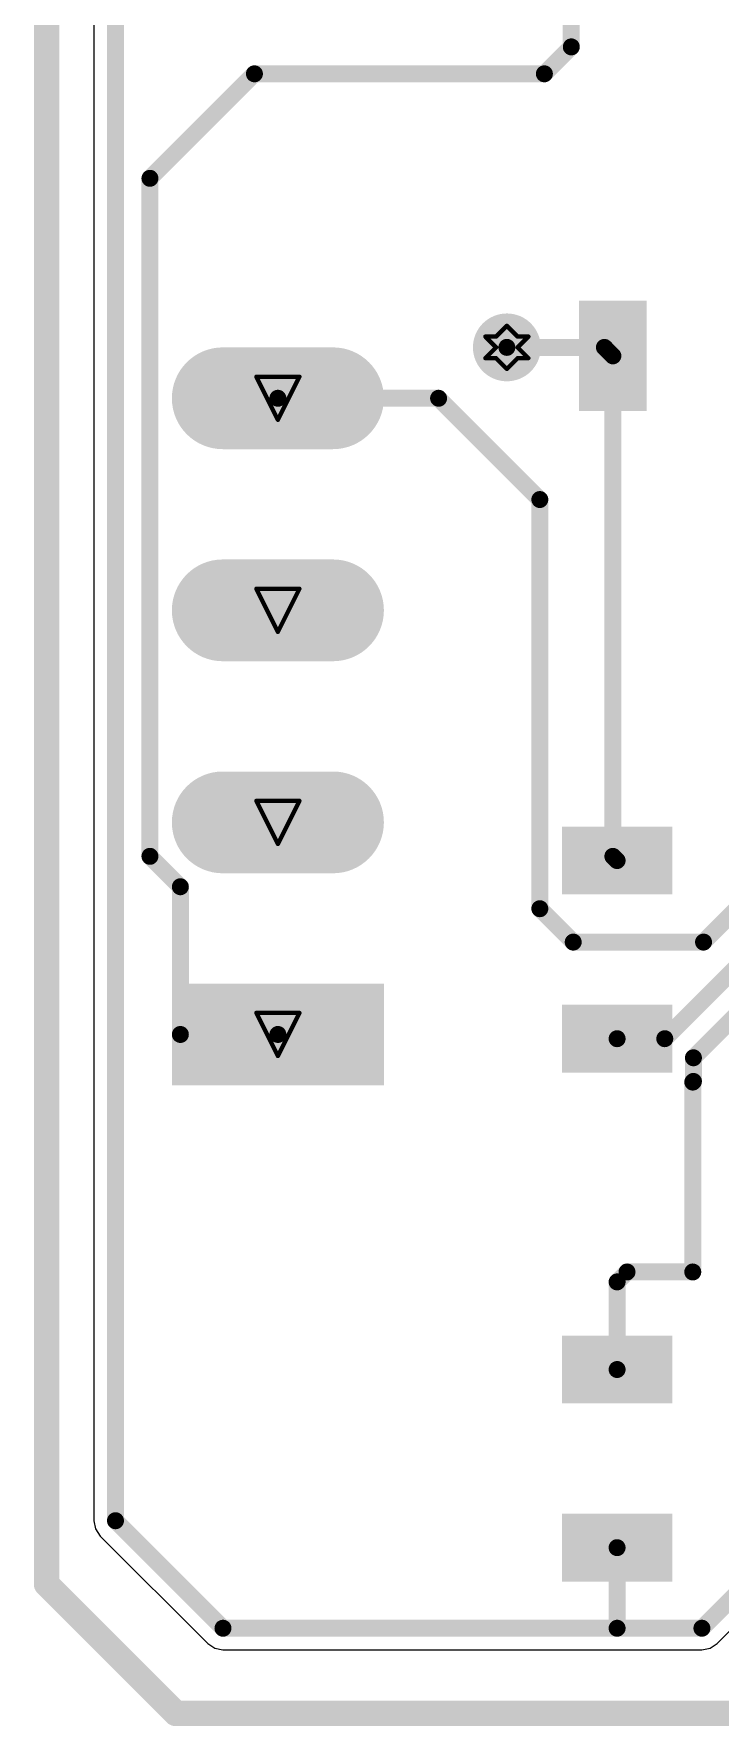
# Model space of a CAD drawing. Header units: millimetres. Extents: x 13 to 607, y 0 to 420.
# Drawn here: x 110.97 to 127.14, y 229.32 to 269.18 of the extents above; entities that cross this region are included whole.
import ezdxf

# ---------------------------------------------------------------- set-up
doc = ezdxf.new("R2010")
doc.units = ezdxf.units.MM
for name, color, linetype in [('DrillDrawing', 1, 'Continuous'), ('PadHoleLayer', 156, 'Continuous'), ('TopLayer', 1, 'Continuous')]:
    doc.layers.add(name, color=color, linetype=linetype)

msp = doc.modelspace()

# ---------------------------------------------------------------- hatches: boundary and pattern name
at = {"layer": 'PadHoleLayer'}
h = msp.add_hatch(color=156, dxfattribs=at)
edge = h.paths.add_edge_path()
edge.add_arc((116.7165926638991, 260.5977104844275), 0.5494146268656717, 0, 360)
h = msp.add_hatch(color=156, dxfattribs=at)
edge = h.paths.add_edge_path()
edge.add_arc((116.7165926638991, 255.6029582456215), 0.5494146268656717, 0, 360)
h = msp.add_hatch(color=156, dxfattribs=at)
edge = h.paths.add_edge_path()
edge.add_arc((116.7165926638991, 250.6083074993528), 0.5494146268656717, 0, 360)
h = msp.add_hatch(color=156, dxfattribs=at)
edge = h.paths.add_edge_path()
edge.add_arc((116.7165926638991, 245.6135552605468), 0.5494146268656717, 0, 360)
at = {"layer": 'TopLayer'}
for points in [[(123.8090916192159, 262.8952249620394), (125.4074011713965, 262.8952249620394), (125.4074011713965, 260.2979751112931), (123.8090916192159, 260.2979751112931)], [(123.4094901266508, 248.910055708308), (123.4094901266508, 250.5083652605468), (126.006739977398, 250.5083652605468), (126.006739977398, 248.910055708308)], [(119.2139484848594, 244.4148243650245), (114.2192368430551, 244.4148243650245), (114.2192368430551, 246.8122861560692), (119.2139484848594, 246.8122861560692)], [(123.4094901266508, 244.714496305323), (123.4094901266508, 246.3128058575618), (126.006739977398, 246.3128058575618), (126.006739977398, 244.714496305323)], [(126.006739977398, 238.521056305323), (126.006739977398, 236.9227467530841), (123.4094901266508, 236.9227467530841), (123.4094901266508, 238.521056305323)], [(126.006739977398, 234.3254563053229), (126.006739977398, 232.7271467530842), (123.4094901266508, 232.7271467530842), (123.4094901266508, 234.3254563053229)]]:
    msp.add_hatch(color=1, dxfattribs=at).paths.add_polyline_path(points)
h = msp.add_hatch(color=1, dxfattribs=at)
edge = h.paths.add_edge_path()
edge.add_arc((122.1108702758793, 261.7964134695021), 0.7991522388059702, 0, 360)
h = msp.add_hatch(color=1, dxfattribs=at)
edge = h.paths.add_edge_path()
edge.add_arc((118.0152201266028, 260.5977104844275), 1.198728358208955, 270, 450)
edge.add_line((118.0152201266028, 261.7964388426364), (115.4179652013117, 261.7964388426364))
edge.add_arc((115.4179652013117, 260.5977104844275), 1.198728358208955, 90, 270)
edge.add_line((115.4179652013117, 259.3989821262185), (118.0152201266028, 259.3989821262185))
h = msp.add_hatch(color=1, dxfattribs=at)
edge = h.paths.add_edge_path()
edge.add_arc((118.0152201266028, 255.6029582456215), 1.198728358208955, 270, 450)
edge.add_line((118.0152201266028, 256.8016866038304), (115.4179652013117, 256.8016866038304))
edge.add_arc((115.4179652013117, 255.6029582456215), 1.198728358208955, 90, 270)
edge.add_line((115.4179652013117, 254.4042298874125), (118.0152201266028, 254.4042298874125))
h = msp.add_hatch(color=1, dxfattribs=at)
edge = h.paths.add_edge_path()
edge.add_arc((118.0152201266028, 250.6083074993528), 1.198728358208955, 270, 450)
edge.add_line((118.0152201266028, 251.8070358575618), (115.4179652013117, 251.8070358575618))
edge.add_arc((115.4179652013117, 250.6083074993528), 1.198728358208955, 90, 270)
edge.add_line((115.4179652013117, 249.4095791411439), (118.0152201266028, 249.4095791411439))

# ---------------------------------------------------------------- linework, layer by layer
at = {"layer": 'DrillDrawing', "const_width": 0.1014925373134329}
for points in [[(121.8571389324654, 262.0501448127856), (122.1108702757494, 262.3038761560694)], [(122.1108702757494, 262.3038761560694), (122.3646016190334, 262.0501448127856)], [(121.6034075891814, 262.0501448127856), (121.8571389324654, 261.7964134695019)], [(121.6034075891814, 262.0501448127856), (121.8571389324654, 262.0501448127856)], [(122.3646016190334, 262.0501448127856), (122.6183329623174, 262.0501448127856)], [(122.3646016190334, 261.7964134695019), (122.6183329623174, 262.0501448127856)], [(121.6034075891814, 261.5426821262186), (121.8571389324654, 261.7964134695019)], [(121.6034075891814, 261.5426821262186), (121.8571389324654, 261.5426821262186)], [(121.8571389324654, 261.5426821262186), (122.1108702757494, 261.2889507829349)], [(122.1108702757494, 261.2889507829349), (122.3646016190334, 261.5426821262186)], [(122.3646016190334, 261.7964134695019), (122.6183329623174, 261.5426821262186)], [(122.3646016190334, 261.5426821262186), (122.6183329623174, 261.5426821262186)], [(116.2091299772375, 261.1051731709945), (117.2240553503736, 261.1051731709945)], [(116.2091299772375, 261.1051731709945), (116.7165926638056, 260.0902477978603)], [(116.7165926638056, 260.0902477978603), (117.2240553503736, 261.1051731709945)], [(116.2091299772375, 256.1104209321887), (117.2240553503736, 256.1104209321887)], [(116.2091299772375, 256.1104209321887), (116.7165926638056, 255.0954955590542)], [(116.7165926638056, 255.0954955590542), (117.2240553503736, 256.1104209321887)], [(116.2091299772375, 251.11577018592), (117.2240553503736, 251.11577018592)], [(116.2091299772375, 251.11577018592), (116.7165926638056, 250.1008448127855)], [(116.7165926638056, 250.1008448127855), (117.2240553503736, 251.11577018592)], [(116.2091299772375, 246.1210179471138), (117.2240553503736, 246.1210179471138)], [(116.2091299772375, 246.1210179471138), (116.7165926638056, 245.1060925739797)], [(116.7165926638056, 245.1060925739797), (117.2240553503736, 246.1210179471138)]]:
    msp.add_lwpolyline(points, dxfattribs=at)
at = {"layer": 'DrillDrawing', "const_width": 0.05074626865671643}
for points in [[(122.0854971414239, 262.3038761560694, 1), (122.1362434100749, 262.3038761560694, 1)], [(122.0854971414239, 262.3038761560694, 1), (122.1362434100749, 262.3038761560694, 1)], [(121.5780344548559, 262.0501448127856, 1), (121.6287807235068, 262.0501448127856, 1)], [(121.5780344548559, 262.0501448127856, 1), (121.6287807235068, 262.0501448127856, 1)], [(121.8317657981399, 262.0501448127856, 1), (121.8825120667909, 262.0501448127856, 1)], [(121.8317657981399, 262.0501448127856, 1), (121.8825120667909, 262.0501448127856, 1)], [(122.3392284847079, 262.0501448127856, 1), (122.3899747533589, 262.0501448127856, 1)], [(122.3392284847079, 262.0501448127856, 1), (122.3899747533589, 262.0501448127856, 1)], [(122.5929598279847, 262.0501448127856, 1), (122.6437060966429, 262.0501448127856, 1)], [(122.5929598279847, 262.0501448127856, 1), (122.6437060966429, 262.0501448127856, 1)], [(121.5780344548559, 261.5426821262186, 1), (121.6287807235068, 261.5426821262186, 1)], [(121.5780344548559, 261.5426821262186, 1), (121.6287807235068, 261.5426821262186, 1)], [(121.8317657981399, 261.7964134695019, 1), (121.8825120667909, 261.7964134695019, 1)], [(121.8317657981399, 261.7964134695019, 1), (121.8825120667909, 261.7964134695019, 1)], [(121.8317657981399, 261.5426821262186, 1), (121.8825120667909, 261.5426821262186, 1)], [(121.8317657981399, 261.5426821262186, 1), (121.8825120667909, 261.5426821262186, 1)], [(122.3392284847079, 261.7964134695019, 1), (122.3899747533589, 261.7964134695019, 1)], [(122.3392284847079, 261.7964134695019, 1), (122.3899747533589, 261.7964134695019, 1)], [(122.3392284847079, 261.5426821262186, 1), (122.3899747533589, 261.5426821262186, 1)], [(122.3392284847079, 261.5426821262186, 1), (122.3899747533589, 261.5426821262186, 1)], [(122.5929598279847, 261.5426821262186, 1), (122.6437060966429, 261.5426821262186, 1)], [(122.5929598279847, 261.5426821262186, 1), (122.6437060966429, 261.5426821262186, 1)], [(116.183756842912, 261.1051731709945, 1), (116.2345031115703, 261.1051731709945, 1)], [(116.183756842912, 261.1051731709945, 1), (116.2345031115703, 261.1051731709945, 1)], [(117.1986822160481, 261.1051731709945, 1), (117.2494284846991, 261.1051731709945, 1)], [(117.1986822160481, 261.1051731709945, 1), (117.2494284846991, 261.1051731709945, 1)], [(122.0854971414239, 261.2889507829349, 1), (122.1362434100749, 261.2889507829349, 1)], [(122.0854971414239, 261.2889507829349, 1), (122.1362434100749, 261.2889507829349, 1)], [(116.6912195294801, 260.0902477978603, 1), (116.741965798131, 260.0902477978603, 1)], [(116.6912195294801, 260.0902477978603, 1), (116.741965798131, 260.0902477978603, 1)], [(116.183756842912, 256.1104209321887, 1), (116.2345031115703, 256.1104209321887, 1)], [(116.183756842912, 256.1104209321887, 1), (116.2345031115703, 256.1104209321887, 1)], [(117.1986822160481, 256.1104209321887, 1), (117.2494284846991, 256.1104209321887, 1)], [(117.1986822160481, 256.1104209321887, 1), (117.2494284846991, 256.1104209321887, 1)], [(116.6912195294801, 255.0954955590542, 1), (116.741965798131, 255.0954955590542, 1)], [(116.6912195294801, 255.0954955590542, 1), (116.741965798131, 255.0954955590542, 1)], [(116.183756842912, 251.11577018592, 1), (116.2345031115703, 251.11577018592, 1)], [(116.183756842912, 251.11577018592, 1), (116.2345031115703, 251.11577018592, 1)], [(117.1986822160481, 251.11577018592, 1), (117.2494284846991, 251.11577018592, 1)], [(117.1986822160481, 251.11577018592, 1), (117.2494284846991, 251.11577018592, 1)], [(116.6912195294801, 250.1008448127855, 1), (116.741965798131, 250.1008448127855, 1)], [(116.6912195294801, 250.1008448127855, 1), (116.741965798131, 250.1008448127855, 1)], [(116.183756842912, 246.1210179471138, 1), (116.2345031115703, 246.1210179471138, 1)], [(116.183756842912, 246.1210179471138, 1), (116.2345031115703, 246.1210179471138, 1)], [(117.1986822160481, 246.1210179471138, 1), (117.2494284846991, 246.1210179471138, 1)], [(117.1986822160481, 246.1210179471138, 1), (117.2494284846991, 246.1210179471138, 1)], [(116.6912195294801, 245.1060925739797, 1), (116.741965798131, 245.1060925739797, 1)], [(116.6912195294801, 245.1060925739797, 1), (116.741965798131, 245.1060925739797, 1)]]:
    msp.add_lwpolyline(points, format="xyb", close=True, dxfattribs=at)
at = {"layer": 'TopLayer'}
for p, q in [((112.3813744548544, 273.111232872487), (112.3813744548544, 234.1606298874124)), ((112.3813744548544, 234.1606298874124), (112.4201395294814, 233.9657439172631)), ((112.4201395294814, 233.9657439172631), (112.5305329623163, 233.8005343650245)), ((112.5305329623163, 233.8005343650245), (115.0628022160465, 231.2682600366662)), ((127.0660962459016, 231.2682600366662), (127.9163956488784, 232.1185594396512)), ((115.0628022160465, 231.2682600366662), (115.2280219175383, 231.1578666038304)), ((126.9008866936576, 231.1578666038304), (127.0660962459016, 231.2682600366662)), ((115.2280219175383, 231.1578666038304), (115.4229028130587, 231.1191015292034)), ((115.4229028130587, 231.1191015292034), (126.7060007235061, 231.1191015292034)), ((126.7060007235061, 231.1191015292034), (126.9008866936576, 231.1578666038304))]:
    msp.add_line(p, q, dxfattribs=at)
for points, const_width in [([(111.2667478876839, 232.6664567530842), (111.2667478876839, 300.0116269023378)], 0.5993641791044777), ([(112.8906284847046, 234.1606298874124), (112.8906284847046, 273.111232872487)], 0.3995761194029852), ([(123.6292493802259, 268.8739194396511), (123.6292493802259, 270.7868507829349)], 0.3995761194029852), ([(122.9949210220158, 268.2395910814424), (123.6292493802259, 268.8739194396511)], 0.3995761194029852), ([(113.7025687832076, 265.7783970515915), (116.1637628130567, 268.2395910814424)], 0.3995761194029852), ([(116.1637628130567, 268.2395910814424), (122.9949210220158, 268.2395910814424)], 0.3995761194029852), ([(113.7025687832076, 249.8092567530842), (113.7025687832076, 265.7783970515915)], 0.3995761194029852), ([(122.1108702757494, 261.7964134695019), (124.4084329623158, 261.7964134695019)], 0.3995761194029852), ([(124.4084329623158, 261.7964134695019), (124.6082463951545, 261.5966000366661)], 0.3995761194029852), ([(124.6082463951545, 249.8090537680094), (124.6082463951545, 261.5966000366661)], 0.3995761194029852), ([(116.7165926638056, 260.5977104844275), (120.5025687832105, 260.5977104844275)], 0.3995761194029852), ([(120.5025687832105, 260.5977104844275), (122.8876434100759, 258.2126358575618)], 0.3995761194029852), ([(122.8876434100759, 248.5754119769646), (122.8876434100759, 258.2126358575618)], 0.3995761194029852), ([(126.7443598279798, 247.7888448127858), (135.519607589181, 256.5640925739796)], 0.3995761194029852), ([(113.7025687832076, 249.8092567530842), (114.4190046041051, 249.0928209321885)], 0.3995761194029852), ([(124.6082463951545, 249.8090537680094), (124.7081150518654, 249.7091851112931)], 0.3995761194029852), ([(125.8309269921676, 245.5136866038305), (130.0864075891815, 249.7691672008453)], 0.3995761194029852), ([(114.4190046041051, 245.6135552605467), (114.4190046041051, 249.0928209321885)], 0.3995761194029852), ([(122.8876434100759, 248.5754119769646), (123.6742105742534, 247.7888448127858)], 0.3995761194029852), ([(123.6742105742534, 247.7888448127858), (126.7443598279798, 247.7888448127858)], 0.3995761194029852), ([(126.5062126638088, 245.0641304844275), (128.6739359473879, 247.2318537680096)], 0.3995761194029852), ([(114.4190046041051, 245.6135552605467), (116.7165926638056, 245.6135552605467)], 0.3995761194029852), ([(124.7081150518654, 245.5136866038305), (125.8309269921676, 245.5136866038305)], 0.3995761194029852), ([(126.5062126638088, 244.5076469023377), (126.5062126638088, 245.0641304844275)], 0.3995761194029852), ([(126.4906284847031, 244.4920627232332), (126.5062126638088, 244.5076469023377)], 0.3995761194029852), ([(126.4906284847031, 240.0194743650245), (126.4906284847031, 244.4920627232332)], 0.3995761194029852), ([(124.7081201264966, 239.7854072008454), (124.9421872906761, 240.0194743650245)], 0.3995761194029852), ([(124.7081201264966, 237.7219066038303), (124.7081201264966, 239.7854072008454)], 0.3995761194029852), ([(124.9421872906761, 240.0194743650245), (126.4906284847031, 240.0194743650245)], 0.3995761194029852), ([(124.7081150518654, 237.7219015292034), (124.7081201264966, 237.7219066038303)], 0.3995761194029852), ([(112.8906284847046, 234.1606298874124), (115.4229028130587, 231.6283555590541)], 0.3995761194029852), ([(124.7081150518654, 233.5263015292037), (124.7081201264966, 233.5262964545768)], 0.3995761194029852), ([(124.7081201264966, 231.6283555590541), (124.7081201264966, 233.5262964545768)], 0.3995761194029852), ([(111.2667478876839, 232.6664567530842), (114.3115240070921, 229.6216806336811)], 0.5993641791044777), ([(126.7060007235061, 231.6283555590541), (127.5563001264974, 232.4786549620395)], 0.3995761194029852), ([(115.4229028130587, 231.6283555590541), (124.7081201264966, 231.6283555590541)], 0.3995761194029852), ([(124.7081201264966, 231.6283555590541), (126.7060007235061, 231.6283555590541)], 0.3995761194029852), ([(114.3115240070921, 229.6216806336811), (128.9521472906719, 229.6216806336811)], 0.5993641791044777)]:
    msp.add_lwpolyline(points, dxfattribs=dict(at, const_width=const_width))
for points, const_width in [([(123.5293553503736, 268.8739194396511, 1), (123.7291434100709, 268.8739194396511, 1)], 0.1997880597014926), ([(123.5293553503736, 268.8739194396511, 1), (123.7291434100709, 268.8739194396511, 1)], 0.1997880597014926), ([(116.0638687832117, 268.2395910814424, 1), (116.263656842909, 268.2395910814424, 1)], 0.1997880597014926), ([(116.0638687832117, 268.2395910814424, 1), (116.263656842909, 268.2395910814424, 1)], 0.1997880597014926), ([(122.8950269921635, 268.2395910814424, 1), (123.0948150518681, 268.2395910814424, 1)], 0.1997880597014926), ([(122.8950269921635, 268.2395910814424, 1), (123.0948150518681, 268.2395910814424, 1)], 0.1997880597014926), ([(113.6026747533626, 265.7783970515915, 1), (113.8024628130599, 265.7783970515915, 1)], 0.1997880597014926), ([(113.6026747533626, 265.7783970515915, 1), (113.8024628130599, 265.7783970515915, 1)], 0.1997880597014926), ([(122.0109762458971, 261.7964134695019, 1), (122.2107643056017, 261.7964134695019, 1)], 0.1997880597014926), ([(124.3085389324635, 261.7964134695019, 1), (124.5083269921681, 261.7964134695019, 1)], 0.1997880597014926), ([(124.3085389324635, 261.7964134695019, 1), (124.5083269921681, 261.7964134695019, 1)], 0.1997880597014926), ([(124.5083523652949, 261.5966000366661, 1), (124.7081404249995, 261.5966000366661, 1)], 0.1997880597014926), ([(124.5083523652949, 261.5966000366661, 1), (124.7081404249995, 261.5966000366661, 1)], 0.1997880597014926), ([(116.6166986339605, 260.5977104844275, 1), (116.8164866936579, 260.5977104844275, 1)], 0.1997880597014926), ([(120.4026747533582, 260.5977104844275, 1), (120.6024628130628, 260.5977104844275, 1)], 0.1997880597014926), ([(120.4026747533582, 260.5977104844275, 1), (120.6024628130628, 260.5977104844275, 1)], 0.1997880597014926), ([(122.7877493802236, 258.2126358575618, 1), (122.9875374399282, 258.2126358575618, 1)], 0.1997880597014926), ([(122.7877493802236, 258.2126358575618, 1), (122.9875374399282, 258.2126358575618, 1)], 0.1997880597014926), ([(113.6026747533626, 249.8092567530842, 1), (113.8024628130599, 249.8092567530842, 1)], 0.1997880597014926), ([(113.6026747533626, 249.8092567530842, 1), (113.8024628130599, 249.8092567530842, 1)], 0.1997880597014926), ([(124.5083523652949, 249.8090537680094, 1), (124.7081404249995, 249.8090537680094, 1)], 0.1997880597014926), ([(124.5083523652949, 249.8090537680094, 1), (124.7081404249995, 249.8090537680094, 1)], 0.1997880597014926), ([(124.6082210220131, 249.7091851112931, 1), (124.8080090817177, 249.7091851112931, 1)], 0.1997880597014926), ([(114.3191105742528, 249.0928209321885, 1), (114.5188986339573, 249.0928209321885, 1)], 0.1997880597014926), ([(114.3191105742528, 249.0928209321885, 1), (114.5188986339573, 249.0928209321885, 1)], 0.1997880597014926), ([(122.7877493802236, 248.5754119769646, 1), (122.9875374399282, 248.5754119769646, 1)], 0.1997880597014926), ([(122.7877493802236, 248.5754119769646, 1), (122.9875374399282, 248.5754119769646, 1)], 0.1997880597014926), ([(123.5743165444084, 247.7888448127858, 1), (123.7741046041057, 247.7888448127858, 1)], 0.1997880597014926), ([(123.5743165444084, 247.7888448127858, 1), (123.7741046041057, 247.7888448127858, 1)], 0.1997880597014926), ([(126.6444657981348, 247.7888448127858, 1), (126.8442538578394, 247.7888448127858, 1)], 0.1997880597014926), ([(126.6444657981348, 247.7888448127858, 1), (126.8442538578394, 247.7888448127858, 1)], 0.1997880597014926), ([(114.3191105742528, 245.6135552605467, 1), (114.5188986339573, 245.6135552605467, 1)], 0.1997880597014926), ([(114.3191105742528, 245.6135552605467, 1), (114.5188986339573, 245.6135552605467, 1)], 0.1997880597014926), ([(116.6166986339605, 245.6135552605467, 1), (116.8164866936579, 245.6135552605467, 1)], 0.1997880597014926), ([(124.6082210220131, 245.5136866038305, 1), (124.8080090817177, 245.5136866038305, 1)], 0.1997880597014926), ([(125.731032962308, 245.5136866038305, 1), (125.9308210220126, 245.5136866038305, 1)], 0.1997880597014926), ([(125.731032962308, 245.5136866038305, 1), (125.9308210220126, 245.5136866038305, 1)], 0.1997880597014926), ([(126.4063186339565, 245.0641304844275, 1), (126.606106693661, 245.0641304844275, 1)], 0.1997880597014926), ([(126.4063186339565, 245.0641304844275, 1), (126.606106693661, 245.0641304844275, 1)], 0.1997880597014926), ([(126.3907344548508, 244.4920627232332, 1), (126.5905225145554, 244.4920627232332, 1)], 0.1997880597014926), ([(126.3907344548508, 244.4920627232332, 1), (126.5905225145554, 244.4920627232332, 1)], 0.1997880597014926), ([(126.4063186339565, 244.5076469023377, 1), (126.606106693661, 244.5076469023377, 1)], 0.1997880597014926), ([(126.4063186339565, 244.5076469023377, 1), (126.606106693661, 244.5076469023377, 1)], 0.1997880597014926), ([(124.608226096637, 239.7854072008454, 1), (124.8080141563416, 239.7854072008454, 1)], 0.1997880597014926), ([(124.608226096637, 239.7854072008454, 1), (124.8080141563416, 239.7854072008454, 1)], 0.1997880597014926), ([(124.8422932608166, 240.0194743650245, 1), (125.0420813205212, 240.0194743650245, 1)], 0.1997880597014926), ([(124.8422932608166, 240.0194743650245, 1), (125.0420813205212, 240.0194743650245, 1)], 0.1997880597014926), ([(126.3907344548508, 240.0194743650245, 1), (126.5905225145554, 240.0194743650245, 1)], 0.1997880597014926), ([(126.3907344548508, 240.0194743650245, 1), (126.5905225145554, 240.0194743650245, 1)], 0.1997880597014926), ([(124.6082210220131, 237.7219015292034, 1), (124.8080090817177, 237.7219015292034, 1)], 0.1997880597014926), ([(124.608226096637, 237.7219066038303, 1), (124.8080141563416, 237.7219066038303, 1)], 0.1997880597014926), ([(124.608226096637, 237.7219066038303, 1), (124.8080141563416, 237.7219066038303, 1)], 0.1997880597014926), ([(112.7907344548523, 234.1606298874124, 1), (112.9905225145569, 234.1606298874124, 1)], 0.1997880597014926), ([(112.7907344548523, 234.1606298874124, 1), (112.9905225145569, 234.1606298874124, 1)], 0.1997880597014926), ([(124.6082210220131, 233.5263015292037, 1), (124.8080090817177, 233.5263015292037, 1)], 0.1997880597014926), ([(124.608226096637, 233.5262964545768, 1), (124.8080141563416, 233.5262964545768, 1)], 0.1997880597014926), ([(124.608226096637, 233.5262964545768, 1), (124.8080141563416, 233.5262964545768, 1)], 0.1997880597014926), ([(111.1169093802247, 232.6664567530842, 1), (111.4165863951504, 232.6664567530842, 1)], 0.2996820895522389), ([(111.1169093802247, 232.6664567530842, 1), (111.4165863951504, 232.6664567530842, 1)], 0.2996820895522389), ([(115.3230087832137, 231.6283555590541, 1), (115.522796842911, 231.6283555590541, 1)], 0.1997880597014926), ([(115.3230087832137, 231.6283555590541, 1), (115.522796842911, 231.6283555590541, 1)], 0.1997880597014926), ([(124.608226096637, 231.6283555590541, 1), (124.8080141563416, 231.6283555590541, 1)], 0.1997880597014926), ([(124.608226096637, 231.6283555590541, 1), (124.8080141563416, 231.6283555590541, 1)], 0.1997880597014926), ([(124.608226096637, 231.6283555590541, 1), (124.8080141563416, 231.6283555590541, 1)], 0.1997880597014926), ([(126.606106693661, 231.6283555590541, 1), (126.8058947533584, 231.6283555590541, 1)], 0.1997880597014926), ([(126.606106693661, 231.6283555590541, 1), (126.8058947533584, 231.6283555590541, 1)], 0.1997880597014926), ([(114.1616854996257, 229.6216806336811, 1), (114.4613625145514, 229.6216806336811, 1)], 0.2996820895522389), ([(114.1616854996257, 229.6216806336811, 1), (114.4613625145514, 229.6216806336811, 1)], 0.2996820895522389)]:
    msp.add_lwpolyline(points, format="xyb", close=True, dxfattribs=dict(at, const_width=const_width))

doc.saveas('drawing.dxf')
